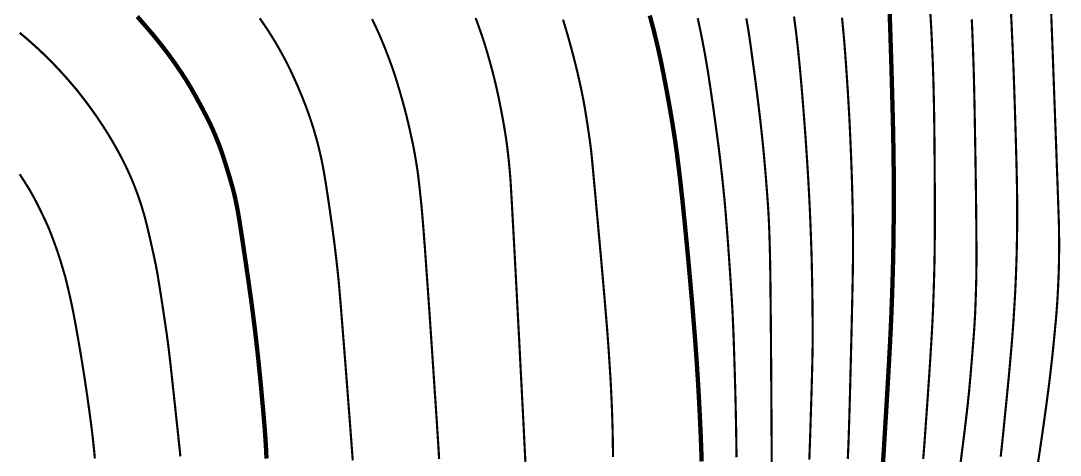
# Model space of a CAD drawing. Extents: x 36524600 to 36525730, y 2746759 to 2747713.
# Drawn here: x 36525149.49 to 36525185.49, y 2747540.3 to 2747555.33 of the extents above; entities that cross this region are included whole.
import ezdxf

# ---------------------------------------------------------------- set-up
doc = ezdxf.new("R2010")
doc.units = 0
doc.header["$LTSCALE"] = 1000
doc.header["$MEASUREMENT"] = 0
doc.layers.add('DGX', color=251, linetype='Continuous')

# ---------------------------------------------------------------- blocks, each defined once
blk = doc.blocks.new('dxt')
at = {"layer": 'DGX', "color": 253, "linetype": 'Continuous', "flags": 128}
for points, const_width in [([(36525185.163, 2747555.912), (36525185.215, 2747554.543), (36525185.266, 2747553.173), (36525185.31, 2747551.971), (36525185.349, 2747550.935), (36525185.38, 2747550.067), (36525185.406, 2747549.366), (36525185.424, 2747548.832), (36525185.437, 2747548.465), (36525185.443, 2747548.265), (36525185.445, 2747548.149), (36525185.447, 2747548.033), (36525185.448, 2747547.916), (36525185.449, 2747547.8), (36525185.45, 2747547.684), (36525185.45, 2747547.567), (36525185.45, 2747547.451), (36525185.449, 2747547.335), (36525185.448, 2747547.218), (36525185.446, 2747547.102), (36525185.444, 2747546.986), (36525185.442, 2747546.869), (36525185.439, 2747546.753), (36525185.435, 2747546.637), (36525185.431, 2747546.521), (36525185.427, 2747546.404), (36525185.422, 2747546.288), (36525185.417, 2747546.172), (36525185.411, 2747546.056), (36525185.405, 2747545.94), (36525185.399, 2747545.823), (36525185.392, 2747545.707), (36525185.384, 2747545.591), (36525185.377, 2747545.475), (36525185.368, 2747545.352), (36525185.357, 2747545.214), (36525185.344, 2747545.062), (36525185.329, 2747544.895), (36525185.312, 2747544.714), (36525185.294, 2747544.519), (36525185.273, 2747544.309), (36525185.251, 2747544.084), (36525185.227, 2747543.852), (36525185.202, 2747543.621), (36525185.176, 2747543.39), (36525185.149, 2747543.158), (36525185.122, 2747542.927), (36525185.093, 2747542.696), (36525185.064, 2747542.465), (36525185.033, 2747542.234), (36525185.001, 2747541.998), (36525184.967, 2747541.752), (36525184.931, 2747541.495), (36525184.893, 2747541.227), (36525184.853, 2747540.949), (36525184.811, 2747540.661), (36525184.767, 2747540.362), (36525184.72, 2747540.053)], 0.075), ([(36525183.784, 2747555.61), (36525183.807, 2747555.125), (36525183.829, 2747554.632), (36525183.851, 2747554.132), (36525183.871, 2747553.625), (36525183.89, 2747553.11), (36525183.908, 2747552.587), (36525183.925, 2747552.057), (36525183.94, 2747551.544), (36525183.954, 2747551.071), (36525183.966, 2747550.639), (36525183.976, 2747550.248), (36525183.984, 2747549.898), (36525183.99, 2747549.589), (36525183.994, 2747549.321), (36525183.997, 2747549.094), (36525183.998, 2747548.887), (36525183.998, 2747548.68), (36525183.997, 2747548.473), (36525183.996, 2747548.266), (36525183.994, 2747548.059), (36525183.991, 2747547.852), (36525183.987, 2747547.645), (36525183.983, 2747547.438), (36525183.978, 2747547.231), (36525183.972, 2747547.024), (36525183.965, 2747546.818), (36525183.957, 2747546.611), (36525183.949, 2747546.404), (36525183.94, 2747546.197), (36525183.93, 2747545.991), (36525183.919, 2747545.784), (36525183.908, 2747545.577), (36525183.895, 2747545.371), (36525183.882, 2747545.164), (36525183.869, 2747544.958), (36525183.854, 2747544.751), (36525183.839, 2747544.545), (36525183.823, 2747544.338), (36525183.806, 2747544.132), (36525183.788, 2747543.922), (36525183.769, 2747543.704), (36525183.749, 2747543.478), (36525183.727, 2747543.245), (36525183.705, 2747543.003), (36525183.681, 2747542.754), (36525183.656, 2747542.497), (36525183.63, 2747542.233), (36525183.604, 2747541.974), (36525183.58, 2747541.734), (36525183.558, 2747541.514), (36525183.538, 2747541.313), (36525183.52, 2747541.132), (36525183.503, 2747540.97), (36525183.488, 2747540.827), (36525183.475, 2747540.704), (36525183.463, 2747540.591), (36525183.451, 2747540.477), (36525183.438, 2747540.364), (36525183.426, 2747540.25)], 0.075), ([(36525182.424, 2747555.382), (36525182.43, 2747555.25), (36525182.437, 2747555.103), (36525182.444, 2747554.94), (36525182.451, 2747554.762), (36525182.458, 2747554.568), (36525182.466, 2747554.358), (36525182.474, 2747554.133), (36525182.482, 2747553.893), (36525182.491, 2747553.616), (36525182.5, 2747553.282), (36525182.509, 2747552.89), (36525182.519, 2747552.441), (36525182.528, 2747551.934), (36525182.538, 2747551.37), (36525182.549, 2747550.749), (36525182.559, 2747550.07), (36525182.569, 2747549.392), (36525182.576, 2747548.776), (36525182.582, 2747548.219), (36525182.585, 2747547.724), (36525182.587, 2747547.288), (36525182.586, 2747546.914), (36525182.583, 2747546.6), (36525182.579, 2747546.347), (36525182.573, 2747546.131), (36525182.567, 2747545.928), (36525182.561, 2747545.74), (36525182.555, 2747545.566), (36525182.549, 2747545.406), (36525182.543, 2747545.259), (36525182.537, 2747545.127), (36525182.53, 2747545.009), (36525182.523, 2747544.89), (36525182.515, 2747544.758), (36525182.505, 2747544.612), (36525182.493, 2747544.452), (36525182.48, 2747544.278), (36525182.466, 2747544.09), (36525182.45, 2747543.889), (36525182.432, 2747543.673), (36525182.414, 2747543.458), (36525182.397, 2747543.256), (36525182.381, 2747543.068), (36525182.366, 2747542.895), (36525182.351, 2747542.735), (36525182.338, 2747542.589), (36525182.325, 2747542.457), (36525182.313, 2747542.339), (36525182.301, 2747542.228), (36525182.289, 2747542.117), (36525182.277, 2747542.006), (36525182.265, 2747541.895), (36525182.252, 2747541.784), (36525182.239, 2747541.673), (36525182.227, 2747541.563), (36525182.213, 2747541.452), (36525182.197, 2747541.317), (36525182.175, 2747541.135), (36525182.146, 2747540.906), (36525182.111, 2747540.629), (36525182.07, 2747540.304), (36525182.024, 2747539.933)], 0.075), ([(36525180.989, 2747555.599), (36525181.005, 2747555.349), (36525181.019, 2747555.099), (36525181.032, 2747554.848), (36525181.044, 2747554.597), (36525181.055, 2747554.346), (36525181.065, 2747554.095), (36525181.075, 2747553.844), (36525181.084, 2747553.593), (36525181.092, 2747553.342), (36525181.099, 2747553.092), (36525181.105, 2747552.841), (36525181.111, 2747552.59), (36525181.117, 2747552.326), (36525181.121, 2747552.034), (36525181.126, 2747551.715), (36525181.13, 2747551.369), (36525181.133, 2747550.995), (36525181.137, 2747550.594), (36525181.14, 2747550.166), (36525181.142, 2747549.71), (36525181.144, 2747549.257), (36525181.145, 2747548.834), (36525181.145, 2747548.444), (36525181.144, 2747548.084), (36525181.142, 2747547.756), (36525181.14, 2747547.459), (36525181.136, 2747547.194), (36525181.132, 2747546.96), (36525181.127, 2747546.741), (36525181.121, 2747546.523), (36525181.115, 2747546.305), (36525181.108, 2747546.087), (36525181.101, 2747545.868), (36525181.093, 2747545.65), (36525181.085, 2747545.432), (36525181.076, 2747545.214), (36525181.065, 2747544.982), (36525181.052, 2747544.723), (36525181.036, 2747544.437), (36525181.017, 2747544.124), (36525180.996, 2747543.783), (36525180.973, 2747543.415), (36525180.947, 2747543.02), (36525180.918, 2747542.598), (36525180.889, 2747542.183), (36525180.863, 2747541.808), (36525180.839, 2747541.475), (36525180.819, 2747541.182), (36525180.8, 2747540.93), (36525180.785, 2747540.719), (36525180.772, 2747540.549), (36525180.762, 2747540.42), (36525180.752, 2747540.304), (36525180.74, 2747540.175)], 0.075), ([(36525179.579, 2747555.639), (36525179.588, 2747555.391), (36525179.598, 2747555.096), (36525179.609, 2747554.755), (36525179.621, 2747554.366), (36525179.635, 2747553.93), (36525179.648, 2747553.482), (36525179.66, 2747553.058), (36525179.671, 2747552.658), (36525179.681, 2747552.281), (36525179.69, 2747551.927), (36525179.698, 2747551.597), (36525179.704, 2747551.29), (36525179.709, 2747551.007), (36525179.714, 2747550.736), (36525179.717, 2747550.465), (36525179.72, 2747550.194), (36525179.722, 2747549.923), (36525179.724, 2747549.651), (36525179.724, 2747549.38), (36525179.724, 2747549.109), (36525179.723, 2747548.837), (36525179.722, 2747548.566), (36525179.719, 2747548.295), (36525179.716, 2747548.024), (36525179.713, 2747547.752), (36525179.708, 2747547.481), (36525179.703, 2747547.21), (36525179.697, 2747546.939), (36525179.69, 2747546.668), (36525179.682, 2747546.396), (36525179.674, 2747546.125), (36525179.665, 2747545.854), (36525179.655, 2747545.583), (36525179.645, 2747545.312), (36525179.634, 2747545.041), (36525179.622, 2747544.77), (36525179.609, 2747544.499), (36525179.594, 2747544.207), (36525179.577, 2747543.872), (36525179.556, 2747543.495), (36525179.532, 2747543.076), (36525179.506, 2747542.614), (36525179.476, 2747542.109), (36525179.443, 2747541.563), (36525179.407, 2747540.973), (36525179.372, 2747540.394), (36525179.339, 2747539.879)], 0.15), ([(36525177.929, 2747555.438), (36525177.941, 2747555.319), (36525177.953, 2747555.2), (36525177.965, 2747555.08), (36525177.976, 2747554.961), (36525177.987, 2747554.841), (36525177.998, 2747554.722), (36525178.008, 2747554.602), (36525178.019, 2747554.475), (36525178.03, 2747554.333), (36525178.042, 2747554.176), (36525178.054, 2747554.004), (36525178.068, 2747553.817), (36525178.082, 2747553.614), (36525178.097, 2747553.397), (36525178.112, 2747553.165), (36525178.128, 2747552.928), (36525178.142, 2747552.695), (36525178.156, 2747552.467), (36525178.169, 2747552.242), (36525178.181, 2747552.023), (36525178.192, 2747551.808), (36525178.202, 2747551.597), (36525178.212, 2747551.391), (36525178.221, 2747551.189), (36525178.229, 2747550.993), (36525178.237, 2747550.802), (36525178.245, 2747550.617), (36525178.252, 2747550.436), (36525178.258, 2747550.261), (36525178.264, 2747550.091), (36525178.27, 2747549.926), (36525178.275, 2747549.764), (36525178.28, 2747549.602), (36525178.284, 2747549.44), (36525178.288, 2747549.278), (36525178.292, 2747549.116), (36525178.296, 2747548.954), (36525178.299, 2747548.792), (36525178.302, 2747548.63), (36525178.304, 2747548.468), (36525178.306, 2747548.306), (36525178.308, 2747548.144), (36525178.309, 2747547.982), (36525178.31, 2747547.819), (36525178.311, 2747547.657), (36525178.312, 2747547.495), (36525178.312, 2747547.333), (36525178.31, 2747547.136), (36525178.307, 2747546.871), (36525178.302, 2747546.536), (36525178.294, 2747546.132), (36525178.284, 2747545.659), (36525178.272, 2747545.117), (36525178.258, 2747544.506), (36525178.241, 2747543.826), (36525178.224, 2747543.144), (36525178.208, 2747542.526), (36525178.193, 2747541.973), (36525178.179, 2747541.485), (36525178.165, 2747541.06), (36525178.153, 2747540.701), (36525178.141, 2747540.406), (36525178.131, 2747540.176)], 0.075), ([(36525171.273, 2747555.513), (36525171.31, 2747555.373), (36525171.345, 2747555.244), (36525171.377, 2747555.123), (36525171.406, 2747555.012), (36525171.431, 2747554.911), (36525171.454, 2747554.818), (36525171.476, 2747554.731), (36525171.497, 2747554.643), (36525171.518, 2747554.555), (36525171.538, 2747554.468), (36525171.559, 2747554.38), (36525171.579, 2747554.292), (36525171.598, 2747554.204), (36525171.618, 2747554.116), (36525171.638, 2747554.024), (36525171.659, 2747553.925), (36525171.681, 2747553.818), (36525171.704, 2747553.703), (36525171.728, 2747553.581), (36525171.754, 2747553.451), (36525171.78, 2747553.314), (36525171.808, 2747553.169), (36525171.836, 2747553.022), (36525171.863, 2747552.879), (36525171.888, 2747552.74), (36525171.913, 2747552.604), (36525171.937, 2747552.472), (36525171.96, 2747552.344), (36525171.982, 2747552.219), (36525172.002, 2747552.098), (36525172.023, 2747551.979), (36525172.043, 2747551.86), (36525172.062, 2747551.741), (36525172.081, 2747551.622), (36525172.1, 2747551.502), (36525172.119, 2747551.383), (36525172.137, 2747551.264), (36525172.155, 2747551.144), (36525172.173, 2747551.017), (36525172.193, 2747550.875), (36525172.214, 2747550.718), (36525172.236, 2747550.546), (36525172.259, 2747550.359), (36525172.284, 2747550.157), (36525172.31, 2747549.939), (36525172.337, 2747549.707), (36525172.365, 2747549.456), (36525172.395, 2747549.184), (36525172.426, 2747548.89), (36525172.458, 2747548.574), (36525172.492, 2747548.236), (36525172.527, 2747547.876), (36525172.564, 2747547.495), (36525172.602, 2747547.092), (36525172.639, 2747546.684), (36525172.675, 2747546.287), (36525172.709, 2747545.9), (36525172.742, 2747545.525), (36525172.772, 2747545.161), (36525172.801, 2747544.807), (36525172.828, 2747544.465), (36525172.854, 2747544.134), (36525172.877, 2747543.808), (36525172.9, 2747543.482), (36525172.921, 2747543.155), (36525172.942, 2747542.829), (36525172.961, 2747542.503), (36525172.979, 2747542.177), (36525172.996, 2747541.85), (36525173.011, 2747541.524), (36525173.026, 2747541.205), (36525173.039, 2747540.902), (36525173.05, 2747540.614), (36525173.06, 2747540.341), (36525173.069, 2747540.085)], 0.15), ([(36525176.267, 2747555.481), (36525176.292, 2747555.294), (36525176.316, 2747555.107), (36525176.34, 2747554.92), (36525176.362, 2747554.73), (36525176.385, 2747554.534), (36525176.407, 2747554.332), (36525176.428, 2747554.123), (36525176.45, 2747553.909), (36525176.471, 2747553.688), (36525176.492, 2747553.461), (36525176.513, 2747553.228), (36525176.534, 2747552.987), (36525176.555, 2747552.737), (36525176.576, 2747552.476), (36525176.598, 2747552.206), (36525176.619, 2747551.926), (36525176.641, 2747551.636), (36525176.663, 2747551.336), (36525176.685, 2747551.026), (36525176.706, 2747550.712), (36525176.727, 2747550.397), (36525176.746, 2747550.083), (36525176.765, 2747549.768), (36525176.782, 2747549.453), (36525176.799, 2747549.138), (36525176.814, 2747548.823), (36525176.828, 2747548.508), (36525176.841, 2747548.193), (36525176.853, 2747547.878), (36525176.864, 2747547.563), (36525176.874, 2747547.248), (36525176.882, 2747546.933), (36525176.889, 2747546.618), (36525176.896, 2747546.303), (36525176.901, 2747545.988), (36525176.905, 2747545.682), (36525176.908, 2747545.397), (36525176.91, 2747545.131), (36525176.912, 2747544.885), (36525176.913, 2747544.658), (36525176.914, 2747544.451), (36525176.913, 2747544.264), (36525176.912, 2747544.097), (36525176.909, 2747543.92), (36525176.905, 2747543.708), (36525176.9, 2747543.458), (36525176.893, 2747543.171), (36525176.884, 2747542.848), (36525176.874, 2747542.487), (36525176.862, 2747542.09), (36525176.848, 2747541.656), (36525176.835, 2747541.222), (36525176.822, 2747540.826), (36525176.809, 2747540.467), (36525176.798, 2747540.146)], 0.075), ([(36525169.997, 2747540.238), (36525169.997, 2747540.355), (36525169.996, 2747540.471), (36525169.994, 2747540.588), (36525169.993, 2747540.705), (36525169.991, 2747540.822), (36525169.989, 2747540.939), (36525169.986, 2747541.056), (36525169.984, 2747541.173), (36525169.981, 2747541.29), (36525169.977, 2747541.406), (36525169.974, 2747541.523), (36525169.97, 2747541.64), (36525169.966, 2747541.757), (36525169.962, 2747541.874), (36525169.957, 2747541.991), (36525169.952, 2747542.108), (36525169.947, 2747542.225), (36525169.942, 2747542.342), (36525169.936, 2747542.46), (36525169.93, 2747542.577), (36525169.924, 2747542.695), (36525169.918, 2747542.82), (36525169.91, 2747542.959), (36525169.9, 2747543.113), (36525169.89, 2747543.282), (36525169.878, 2747543.465), (36525169.865, 2747543.663), (36525169.851, 2747543.875), (36525169.836, 2747544.102), (36525169.817, 2747544.363), (36525169.792, 2747544.68), (36525169.762, 2747545.052), (36525169.726, 2747545.479), (36525169.685, 2747545.962), (36525169.638, 2747546.5), (36525169.585, 2747547.093), (36525169.526, 2747547.741), (36525169.469, 2747548.38), (36525169.417, 2747548.944), (36525169.373, 2747549.434), (36525169.334, 2747549.85), (36525169.303, 2747550.191), (36525169.278, 2747550.458), (36525169.259, 2747550.65), (36525169.247, 2747550.769), (36525169.237, 2747550.855), (36525169.226, 2747550.951), (36525169.212, 2747551.057), (36525169.196, 2747551.173), (36525169.179, 2747551.299), (36525169.159, 2747551.435), (36525169.137, 2747551.581), (36525169.114, 2747551.737), (36525169.089, 2747551.893), (36525169.066, 2747552.039), (36525169.044, 2747552.175), (36525169.023, 2747552.301), (36525169.003, 2747552.416), (36525168.985, 2747552.521), (36525168.967, 2747552.617), (36525168.95, 2747552.702), (36525168.934, 2747552.782), (36525168.918, 2747552.861), (36525168.901, 2747552.941), (36525168.884, 2747553.021), (36525168.867, 2747553.101), (36525168.849, 2747553.18), (36525168.832, 2747553.26), (36525168.813, 2747553.339), (36525168.795, 2747553.419), (36525168.777, 2747553.498), (36525168.758, 2747553.578), (36525168.739, 2747553.657), (36525168.72, 2747553.736), (36525168.7, 2747553.815), (36525168.68, 2747553.895), (36525168.66, 2747553.974), (36525168.64, 2747554.053), (36525168.62, 2747554.132), (36525168.599, 2747554.21), (36525168.578, 2747554.289), (36525168.557, 2747554.368), (36525168.536, 2747554.447), (36525168.514, 2747554.525), (36525168.492, 2747554.604), (36525168.47, 2747554.683), (36525168.448, 2747554.761), (36525168.426, 2747554.839), (36525168.403, 2747554.918), (36525168.38, 2747554.996), (36525168.357, 2747555.074), (36525168.333, 2747555.152), (36525168.31, 2747555.23), (36525168.287, 2747555.306), (36525168.266, 2747555.375)], 0.075), ([(36525166.971, 2747539.875), (36525166.95, 2747540.323), (36525166.921, 2747540.906), (36525166.885, 2747541.624), (36525166.841, 2747542.475), (36525166.79, 2747543.461), (36525166.732, 2747544.582), (36525166.673, 2747545.703), (36525166.621, 2747546.693), (36525166.575, 2747547.552), (36525166.535, 2747548.279), (36525166.502, 2747548.874), (36525166.476, 2747549.338), (36525166.456, 2747549.67), (36525166.443, 2747549.87), (36525166.432, 2747550.005), (36525166.421, 2747550.139), (36525166.409, 2747550.273), (36525166.396, 2747550.408), (36525166.382, 2747550.542), (36525166.367, 2747550.676), (36525166.352, 2747550.81), (36525166.336, 2747550.944), (36525166.318, 2747551.082), (36525166.298, 2747551.228), (36525166.274, 2747551.382), (36525166.248, 2747551.544), (36525166.22, 2747551.715), (36525166.188, 2747551.893), (36525166.154, 2747552.08), (36525166.117, 2747552.274), (36525166.078, 2747552.47), (36525166.039, 2747552.661), (36525165.999, 2747552.847), (36525165.959, 2747553.028), (36525165.918, 2747553.204), (36525165.876, 2747553.375), (36525165.834, 2747553.54), (36525165.791, 2747553.701), (36525165.749, 2747553.853), (36525165.709, 2747553.996), (36525165.672, 2747554.127), (36525165.637, 2747554.248), (36525165.604, 2747554.358), (36525165.574, 2747554.458), (36525165.547, 2747554.547), (36525165.522, 2747554.626), (36525165.498, 2747554.699), (36525165.473, 2747554.772), (36525165.448, 2747554.845), (36525165.423, 2747554.918), (36525165.398, 2747554.991), (36525165.372, 2747555.063), (36525165.346, 2747555.136), (36525165.32, 2747555.208), (36525165.293, 2747555.281), (36525165.266, 2747555.353), (36525165.239, 2747555.425)], 0.075), ([(36525174.275, 2747540.226), (36525174.272, 2747540.527), (36525174.268, 2747540.838), (36525174.263, 2747541.153), (36525174.257, 2747541.471), (36525174.25, 2747541.793), (36525174.243, 2747542.119), (36525174.235, 2747542.448), (36525174.226, 2747542.782), (36525174.216, 2747543.119), (36525174.206, 2747543.447), (36525174.196, 2747543.754), (36525174.187, 2747544.04), (36525174.177, 2747544.304), (36525174.168, 2747544.548), (36525174.159, 2747544.77), (36525174.15, 2747544.971), (36525174.142, 2747545.151), (36525174.133, 2747545.331), (36525174.121, 2747545.534), (36525174.108, 2747545.758), (36525174.092, 2747546.005), (36525174.075, 2747546.274), (36525174.055, 2747546.565), (36525174.034, 2747546.878), (36525174.01, 2747547.213), (36525173.987, 2747547.548), (36525173.964, 2747547.859), (36525173.942, 2747548.147), (36525173.921, 2747548.412), (36525173.902, 2747548.654), (36525173.883, 2747548.872), (36525173.866, 2747549.068), (36525173.849, 2747549.24), (36525173.833, 2747549.4), (36525173.817, 2747549.56), (36525173.8, 2747549.721), (36525173.783, 2747549.881), (36525173.765, 2747550.041), (36525173.747, 2747550.201), (36525173.729, 2747550.362), (36525173.71, 2747550.522), (36525173.69, 2747550.688), (36525173.668, 2747550.866), (36525173.644, 2747551.055), (36525173.617, 2747551.257), (36525173.588, 2747551.471), (36525173.558, 2747551.696), (36525173.525, 2747551.933), (36525173.49, 2747552.183), (36525173.455, 2747552.429), (36525173.422, 2747552.657), (36525173.391, 2747552.867), (36525173.363, 2747553.06), (36525173.337, 2747553.234), (36525173.313, 2747553.39), (36525173.292, 2747553.529), (36525173.272, 2747553.649), (36525173.254, 2747553.76), (36525173.235, 2747553.872), (36525173.216, 2747553.983), (36525173.197, 2747554.094), (36525173.177, 2747554.205), (36525173.156, 2747554.316), (36525173.136, 2747554.427), (36525173.114, 2747554.538), (36525173.093, 2747554.649), (36525173.071, 2747554.76), (36525173.049, 2747554.87), (36525173.026, 2747554.981), (36525173.003, 2747555.091), (36525172.98, 2747555.202), (36525172.956, 2747555.312), (36525172.931, 2747555.422)], 0.075), ([(36525174.616, 2747555.415), (36525174.64, 2747555.278), (36525174.662, 2747555.151), (36525174.681, 2747555.036), (36525174.698, 2747554.931), (36525174.712, 2747554.837), (36525174.727, 2747554.738), (36525174.744, 2747554.617), (36525174.764, 2747554.475), (36525174.787, 2747554.312), (36525174.812, 2747554.126), (36525174.84, 2747553.92), (36525174.871, 2747553.691), (36525174.905, 2747553.442), (36525174.939, 2747553.184), (36525174.972, 2747552.932), (36525175.003, 2747552.686), (36525175.033, 2747552.446), (36525175.061, 2747552.211), (36525175.088, 2747551.982), (36525175.114, 2747551.76), (36525175.138, 2747551.542), (36525175.16, 2747551.328), (36525175.183, 2747551.114), (36525175.204, 2747550.899), (36525175.225, 2747550.685), (36525175.244, 2747550.47), (36525175.263, 2747550.255), (36525175.282, 2747550.041), (36525175.299, 2747549.826), (36525175.315, 2747549.618), (36525175.33, 2747549.423), (36525175.344, 2747549.242), (36525175.356, 2747549.074), (36525175.367, 2747548.919), (36525175.376, 2747548.778), (36525175.384, 2747548.651), (36525175.39, 2747548.536), (36525175.396, 2747548.422), (36525175.401, 2747548.294), (36525175.407, 2747548.153), (36525175.413, 2747547.998), (36525175.418, 2747547.83), (36525175.424, 2747547.648), (36525175.429, 2747547.453), (36525175.434, 2747547.244), (36525175.44, 2747546.987), (36525175.445, 2747546.645), (36525175.451, 2747546.218), (36525175.456, 2747545.707), (36525175.462, 2747545.112), (36525175.468, 2747544.432), (36525175.473, 2747543.668), (36525175.479, 2747542.82), (36525175.484, 2747541.979), (36525175.489, 2747541.238), (36525175.492, 2747540.597), (36525175.495, 2747540.055)], 0.075), ([(36525163.975, 2747540.172), (36525163.966, 2747540.333), (36525163.95, 2747540.598), (36525163.926, 2747540.969), (36525163.895, 2747541.444), (36525163.857, 2747542.024), (36525163.811, 2747542.708), (36525163.758, 2747543.497), (36525163.698, 2747544.39), (36525163.637, 2747545.29), (36525163.58, 2747546.1), (36525163.529, 2747546.818), (36525163.484, 2747547.445), (36525163.443, 2747547.98), (36525163.407, 2747548.425), (36525163.377, 2747548.779), (36525163.352, 2747549.041), (36525163.33, 2747549.249), (36525163.31, 2747549.439), (36525163.291, 2747549.61), (36525163.274, 2747549.764), (36525163.258, 2747549.899), (36525163.243, 2747550.017), (36525163.23, 2747550.116), (36525163.218, 2747550.197), (36525163.207, 2747550.268), (36525163.196, 2747550.34), (36525163.184, 2747550.412), (36525163.173, 2747550.484), (36525163.161, 2747550.555), (36525163.148, 2747550.627), (36525163.136, 2747550.699), (36525163.123, 2747550.77), (36525163.109, 2747550.846), (36525163.093, 2747550.931), (36525163.074, 2747551.024), (36525163.053, 2747551.127), (36525163.029, 2747551.238), (36525163.003, 2747551.357), (36525162.974, 2747551.486), (36525162.944, 2747551.623), (36525162.911, 2747551.765), (36525162.877, 2747551.907), (36525162.843, 2747552.048), (36525162.807, 2747552.189), (36525162.77, 2747552.329), (36525162.732, 2747552.47), (36525162.693, 2747552.61), (36525162.653, 2747552.75), (36525162.614, 2747552.885), (36525162.576, 2747553.011), (36525162.541, 2747553.129), (36525162.508, 2747553.238), (36525162.477, 2747553.337), (36525162.448, 2747553.428), (36525162.421, 2747553.51), (36525162.397, 2747553.583), (36525162.373, 2747553.652), (36525162.349, 2747553.721), (36525162.324, 2747553.789), (36525162.3, 2747553.857), (36525162.275, 2747553.926), (36525162.25, 2747553.994), (36525162.224, 2747554.062), (36525162.198, 2747554.13), (36525162.172, 2747554.198), (36525162.146, 2747554.265), (36525162.119, 2747554.333), (36525162.093, 2747554.4), (36525162.065, 2747554.468), (36525162.038, 2747554.535), (36525162.01, 2747554.602), (36525161.982, 2747554.669), (36525161.954, 2747554.736), (36525161.925, 2747554.803), (36525161.896, 2747554.869), (36525161.867, 2747554.936), (36525161.837, 2747555.002), (36525161.807, 2747555.068), (36525161.776, 2747555.133), (36525161.745, 2747555.199), (36525161.714, 2747555.264), (36525161.683, 2747555.33), (36525161.65, 2747555.395)], 0.075), ([(36525160.983, 2747540.119), (36525160.962, 2747540.412), (36525160.934, 2747540.783), (36525160.9, 2747541.232), (36525160.86, 2747541.76), (36525160.813, 2747542.366), (36525160.76, 2747543.05), (36525160.707, 2747543.737), (36525160.658, 2747544.351), (36525160.615, 2747544.891), (36525160.578, 2747545.357), (36525160.545, 2747545.75), (36525160.518, 2747546.069), (36525160.496, 2747546.314), (36525160.479, 2747546.486), (36525160.465, 2747546.622), (36525160.45, 2747546.757), (36525160.435, 2747546.892), (36525160.42, 2747547.027), (36525160.404, 2747547.162), (36525160.388, 2747547.297), (36525160.372, 2747547.432), (36525160.355, 2747547.567), (36525160.338, 2747547.707), (36525160.318, 2747547.857), (36525160.297, 2747548.016), (36525160.273, 2747548.186), (36525160.248, 2747548.366), (36525160.221, 2747548.555), (36525160.193, 2747548.755), (36525160.162, 2747548.964), (36525160.131, 2747549.171), (36525160.103, 2747549.363), (36525160.075, 2747549.539), (36525160.05, 2747549.701), (36525160.027, 2747549.847), (36525160.005, 2747549.979), (36525159.985, 2747550.095), (36525159.967, 2747550.196), (36525159.949, 2747550.289), (36525159.931, 2747550.383), (36525159.912, 2747550.476), (36525159.892, 2747550.569), (36525159.872, 2747550.662), (36525159.85, 2747550.755), (36525159.829, 2747550.847), (36525159.806, 2747550.94), (36525159.783, 2747551.032), (36525159.759, 2747551.124), (36525159.734, 2747551.216), (36525159.709, 2747551.308), (36525159.683, 2747551.4), (36525159.656, 2747551.491), (36525159.629, 2747551.582), (36525159.601, 2747551.673), (36525159.572, 2747551.764), (36525159.543, 2747551.854), (36525159.512, 2747551.944), (36525159.482, 2747552.034), (36525159.45, 2747552.124), (36525159.418, 2747552.214), (36525159.385, 2747552.303), (36525159.352, 2747552.392), (36525159.317, 2747552.482), (36525159.281, 2747552.573), (36525159.245, 2747552.665), (36525159.206, 2747552.759), (36525159.167, 2747552.854), (36525159.126, 2747552.95), (36525159.085, 2747553.047), (36525159.042, 2747553.146), (36525158.998, 2747553.244), (36525158.956, 2747553.339), (36525158.914, 2747553.43), (36525158.873, 2747553.518), (36525158.833, 2747553.603), (36525158.794, 2747553.684), (36525158.756, 2747553.762), (36525158.718, 2747553.837), (36525158.681, 2747553.91), (36525158.643, 2747553.983), (36525158.604, 2747554.055), (36525158.565, 2747554.127), (36525158.526, 2747554.199), (36525158.486, 2747554.271), (36525158.446, 2747554.343), (36525158.405, 2747554.414), (36525158.364, 2747554.485), (36525158.323, 2747554.555), (36525158.281, 2747554.626), (36525158.238, 2747554.696), (36525158.195, 2747554.766), (36525158.152, 2747554.836), (36525158.108, 2747554.905), (36525158.064, 2747554.974), (36525158.016, 2747555.047), (36525157.962, 2747555.128), (36525157.901, 2747555.217), (36525157.834, 2747555.314), (36525157.761, 2747555.42)], 0.075), ([(36525157.995, 2747540.187), (36525157.99, 2747540.304), (36525157.985, 2747540.421), (36525157.979, 2747540.539), (36525157.972, 2747540.656), (36525157.965, 2747540.773), (36525157.957, 2747540.891), (36525157.949, 2747541.008), (36525157.94, 2747541.132), (36525157.929, 2747541.272), (36525157.917, 2747541.426), (36525157.902, 2747541.595), (36525157.887, 2747541.779), (36525157.869, 2747541.977), (36525157.849, 2747542.19), (36525157.828, 2747542.418), (36525157.807, 2747542.649), (36525157.786, 2747542.869), (36525157.765, 2747543.08), (36525157.745, 2747543.281), (36525157.726, 2747543.472), (36525157.707, 2747543.653), (36525157.689, 2747543.824), (36525157.671, 2747543.985), (36525157.653, 2747544.141), (36525157.635, 2747544.297), (36525157.617, 2747544.453), (36525157.599, 2747544.609), (36525157.58, 2747544.765), (36525157.561, 2747544.921), (36525157.541, 2747545.077), (36525157.521, 2747545.233), (36525157.5, 2747545.399), (36525157.475, 2747545.584), (36525157.447, 2747545.788), (36525157.415, 2747546.012), (36525157.381, 2747546.255), (36525157.343, 2747546.518), (36525157.302, 2747546.801), (36525157.257, 2747547.102), (36525157.213, 2747547.399), (36525157.173, 2747547.667), (36525157.137, 2747547.905), (36525157.105, 2747548.114), (36525157.077, 2747548.293), (36525157.054, 2747548.443), (36525157.034, 2747548.564), (36525157.018, 2747548.656), (36525157.004, 2747548.733), (36525156.99, 2747548.809), (36525156.975, 2747548.886), (36525156.96, 2747548.962), (36525156.944, 2747549.039), (36525156.928, 2747549.115), (36525156.912, 2747549.192), (36525156.894, 2747549.268), (36525156.875, 2747549.348), (36525156.853, 2747549.438), (36525156.827, 2747549.537), (36525156.797, 2747549.645), (36525156.764, 2747549.763), (36525156.727, 2747549.889), (36525156.686, 2747550.025), (36525156.642, 2747550.169), (36525156.598, 2747550.314), (36525156.555, 2747550.449), (36525156.515, 2747550.574), (36525156.477, 2747550.69), (36525156.441, 2747550.796), (36525156.407, 2747550.893), (36525156.376, 2747550.98), (36525156.347, 2747551.057), (36525156.318, 2747551.13), (36525156.289, 2747551.202), (36525156.26, 2747551.275), (36525156.23, 2747551.347), (36525156.199, 2747551.419), (36525156.169, 2747551.49), (36525156.137, 2747551.562), (36525156.106, 2747551.633), (36525156.071, 2747551.708), (36525156.031, 2747551.792), (36525155.986, 2747551.884), (36525155.935, 2747551.984), (36525155.879, 2747552.093), (36525155.818, 2747552.209), (36525155.752, 2747552.335), (36525155.68, 2747552.468), (36525155.607, 2747552.601), (36525155.539, 2747552.725), (36525155.474, 2747552.84), (36525155.414, 2747552.946), (36525155.358, 2747553.044), (36525155.305, 2747553.132), (36525155.257, 2747553.211), (36525155.213, 2747553.282), (36525155.171, 2747553.348), (36525155.128, 2747553.413), (36525155.085, 2747553.479), (36525155.042, 2747553.544), (36525154.998, 2747553.609), (36525154.954, 2747553.674), (36525154.91, 2747553.738), (36525154.865, 2747553.803), (36525154.82, 2747553.867), (36525154.775, 2747553.931), (36525154.729, 2747553.994), (36525154.683, 2747554.058), (36525154.637, 2747554.121), (36525154.59, 2747554.184), (36525154.543, 2747554.246), (36525154.496, 2747554.309), (36525154.448, 2747554.371), (36525154.4, 2747554.433), (36525154.352, 2747554.494), (36525154.303, 2747554.556), (36525154.254, 2747554.617), (36525154.205, 2747554.678), (36525154.156, 2747554.738), (36525154.106, 2747554.799), (36525154.054, 2747554.861), (36525153.999, 2747554.926), (36525153.94, 2747554.996), (36525153.878, 2747555.068), (36525153.812, 2747555.145), (36525153.743, 2747555.225), (36525153.67, 2747555.308), (36525153.594, 2747555.395), (36525153.52, 2747555.48)], 0.15), ([(36525155.012, 2747540.258), (36525154.999, 2747540.387), (36525154.983, 2747540.547), (36525154.963, 2747540.739), (36525154.939, 2747540.963), (36525154.912, 2747541.219), (36525154.881, 2747541.507), (36525154.847, 2747541.827), (36525154.812, 2747542.147), (36525154.781, 2747542.435), (36525154.753, 2747542.692), (36525154.729, 2747542.916), (36525154.708, 2747543.109), (36525154.69, 2747543.27), (36525154.676, 2747543.4), (36525154.665, 2747543.497), (36525154.656, 2747543.579), (36525154.646, 2747543.661), (36525154.636, 2747543.743), (36525154.627, 2747543.824), (36525154.617, 2747543.906), (36525154.607, 2747543.988), (36525154.597, 2747544.069), (36525154.587, 2747544.151), (36525154.575, 2747544.243), (36525154.559, 2747544.355), (36525154.541, 2747544.488), (36525154.518, 2747544.641), (36525154.493, 2747544.814), (36525154.464, 2747545.008), (36525154.432, 2747545.222), (36525154.396, 2747545.456), (36525154.361, 2747545.69), (36525154.327, 2747545.904), (36525154.297, 2747546.097), (36525154.269, 2747546.27), (36525154.244, 2747546.422), (36525154.222, 2747546.554), (36525154.203, 2747546.665), (36525154.186, 2747546.755), (36525154.169, 2747546.84), (36525154.15, 2747546.935), (36525154.128, 2747547.04), (36525154.104, 2747547.155), (36525154.077, 2747547.279), (36525154.047, 2747547.414), (36525154.015, 2747547.558), (36525153.98, 2747547.712), (36525153.944, 2747547.866), (36525153.911, 2747548.01), (36525153.879, 2747548.144), (36525153.849, 2747548.268), (36525153.82, 2747548.381), (36525153.794, 2747548.485), (36525153.769, 2747548.578), (36525153.746, 2747548.661), (36525153.723, 2747548.739), (36525153.7, 2747548.817), (36525153.676, 2747548.895), (36525153.652, 2747548.972), (36525153.627, 2747549.049), (36525153.601, 2747549.126), (36525153.575, 2747549.203), (36525153.548, 2747549.28), (36525153.52, 2747549.356), (36525153.492, 2747549.432), (36525153.463, 2747549.508), (36525153.434, 2747549.584), (36525153.404, 2747549.659), (36525153.374, 2747549.735), (36525153.342, 2747549.81), (36525153.311, 2747549.884), (36525153.278, 2747549.959), (36525153.245, 2747550.034), (36525153.211, 2747550.108), (36525153.177, 2747550.183), (36525153.141, 2747550.258), (36525153.105, 2747550.333), (36525153.068, 2747550.407), (36525153.031, 2747550.482), (36525152.993, 2747550.557), (36525152.954, 2747550.631), (36525152.915, 2747550.705), (36525152.875, 2747550.779), (36525152.835, 2747550.852), (36525152.795, 2747550.924), (36525152.754, 2747550.997), (36525152.713, 2747551.068), (36525152.671, 2747551.14), (36525152.629, 2747551.211), (36525152.587, 2747551.282), (36525152.544, 2747551.353), (36525152.501, 2747551.424), (36525152.457, 2747551.494), (36525152.413, 2747551.564), (36525152.368, 2747551.634), (36525152.324, 2747551.703), (36525152.278, 2747551.772), (36525152.232, 2747551.841), (36525152.186, 2747551.91), (36525152.14, 2747551.979), (36525152.093, 2747552.047), (36525152.045, 2747552.115), (36525151.998, 2747552.182), (36525151.949, 2747552.25), (36525151.901, 2747552.317), (36525151.852, 2747552.383), (36525151.803, 2747552.45), (36525151.753, 2747552.516), (36525151.703, 2747552.582), (36525151.652, 2747552.647), (36525151.601, 2747552.713), (36525151.554, 2747552.774), (36525151.512, 2747552.827), (36525151.477, 2747552.872), (36525151.448, 2747552.909), (36525151.425, 2747552.938), (36525151.409, 2747552.958), (36525151.399, 2747552.971), (36525151.395, 2747552.976), (36525151.391, 2747552.981), (36525151.38, 2747552.993), (36525151.363, 2747553.013), (36525151.339, 2747553.041), (36525151.308, 2747553.077), (36525151.27, 2747553.12), (36525151.226, 2747553.172), (36525151.175, 2747553.231), (36525151.121, 2747553.294), (36525151.066, 2747553.356), (36525151.01, 2747553.418), (36525150.955, 2747553.48), (36525150.899, 2747553.542), (36525150.842, 2747553.603), (36525150.786, 2747553.664), (36525150.729, 2747553.724), (36525150.671, 2747553.785), (36525150.613, 2747553.844), (36525150.555, 2747553.904), (36525150.497, 2747553.963), (36525150.438, 2747554.022), (36525150.379, 2747554.08), (36525150.319, 2747554.139), (36525150.26, 2747554.196), (36525150.199, 2747554.254), (36525150.139, 2747554.311), (36525150.078, 2747554.368), (36525150.017, 2747554.424), (36525149.955, 2747554.48), (36525149.893, 2747554.536), (36525149.831, 2747554.591), (36525149.769, 2747554.646), (36525149.706, 2747554.701), (36525149.642, 2747554.755), (36525149.578, 2747554.81), (36525149.512, 2747554.864), (36525149.446, 2747554.917)], 0.075), ([(36525152.05, 2747540.189), (36525152.041, 2747540.293), (36525152.031, 2747540.397), (36525152.021, 2747540.5), (36525152.01, 2747540.604), (36525151.999, 2747540.708), (36525151.988, 2747540.811), (36525151.977, 2747540.914), (36525151.965, 2747541.018), (36525151.953, 2747541.121), (36525151.939, 2747541.231), (36525151.924, 2747541.353), (36525151.906, 2747541.488), (36525151.886, 2747541.636), (36525151.864, 2747541.797), (36525151.84, 2747541.971), (36525151.814, 2747542.158), (36525151.786, 2747542.357), (36525151.756, 2747542.563), (36525151.725, 2747542.768), (36525151.694, 2747542.974), (36525151.662, 2747543.179), (36525151.629, 2747543.385), (36525151.596, 2747543.59), (36525151.562, 2747543.795), (36525151.527, 2747544), (36525151.493, 2747544.198), (36525151.461, 2747544.384), (36525151.43, 2747544.557), (36525151.402, 2747544.716), (36525151.375, 2747544.863), (36525151.35, 2747544.998), (36525151.327, 2747545.119), (36525151.306, 2747545.227), (36525151.286, 2747545.329), (36525151.265, 2747545.431), (36525151.244, 2747545.533), (36525151.222, 2747545.635), (36525151.2, 2747545.736), (36525151.177, 2747545.837), (36525151.153, 2747545.939), (36525151.13, 2747546.04), (36525151.107, 2747546.135), (36525151.087, 2747546.217), (36525151.071, 2747546.287), (36525151.057, 2747546.344), (36525151.046, 2747546.388), (36525151.039, 2747546.42), (36525151.034, 2747546.439), (36525151.033, 2747546.446), (36525151.031, 2747546.453), (36525151.025, 2747546.472), (36525151.016, 2747546.503), (36525151.003, 2747546.547), (36525150.987, 2747546.603), (36525150.966, 2747546.671), (36525150.943, 2747546.752), (36525150.915, 2747546.845), (36525150.885, 2747546.944), (36525150.855, 2747547.042), (36525150.824, 2747547.141), (36525150.792, 2747547.239), (36525150.759, 2747547.337), (36525150.725, 2747547.435), (36525150.691, 2747547.532), (36525150.655, 2747547.63), (36525150.62, 2747547.723), (36525150.588, 2747547.811), (36525150.557, 2747547.893), (36525150.528, 2747547.968), (36525150.501, 2747548.037), (36525150.476, 2747548.1), (36525150.453, 2747548.157), (36525150.431, 2747548.208), (36525150.409, 2747548.258), (36525150.384, 2747548.314), (36525150.356, 2747548.376), (36525150.325, 2747548.443), (36525150.29, 2747548.516), (36525150.252, 2747548.595), (36525150.211, 2747548.679), (36525150.167, 2747548.769), (36525150.123, 2747548.859), (36525150.081, 2747548.942), (36525150.041, 2747549.02), (36525150.005, 2747549.092), (36525149.97, 2747549.158), (36525149.938, 2747549.218), (36525149.909, 2747549.272), (36525149.883, 2747549.32), (36525149.859, 2747549.362), (36525149.838, 2747549.399), (36525149.821, 2747549.43), (36525149.806, 2747549.455), (36525149.795, 2747549.475), (36525149.787, 2747549.489), (36525149.783, 2747549.498), (36525149.781, 2747549.5), (36525149.777, 2747549.506), (36525149.767, 2747549.523), (36525149.75, 2747549.55), (36525149.725, 2747549.588), (36525149.694, 2747549.638), (36525149.656, 2747549.698), (36525149.611, 2747549.769), (36525149.559, 2747549.851), (36525149.504, 2747549.938), (36525149.447, 2747550.025)], 0.075)]:
    blk.add_lwpolyline(points, dxfattribs=dict(at, const_width=const_width))

msp = doc.modelspace()

# ---------------------------------------------------------------- block references
msp.add_blockref('dxt', (0, 0))

doc.saveas('drawing.dxf')
